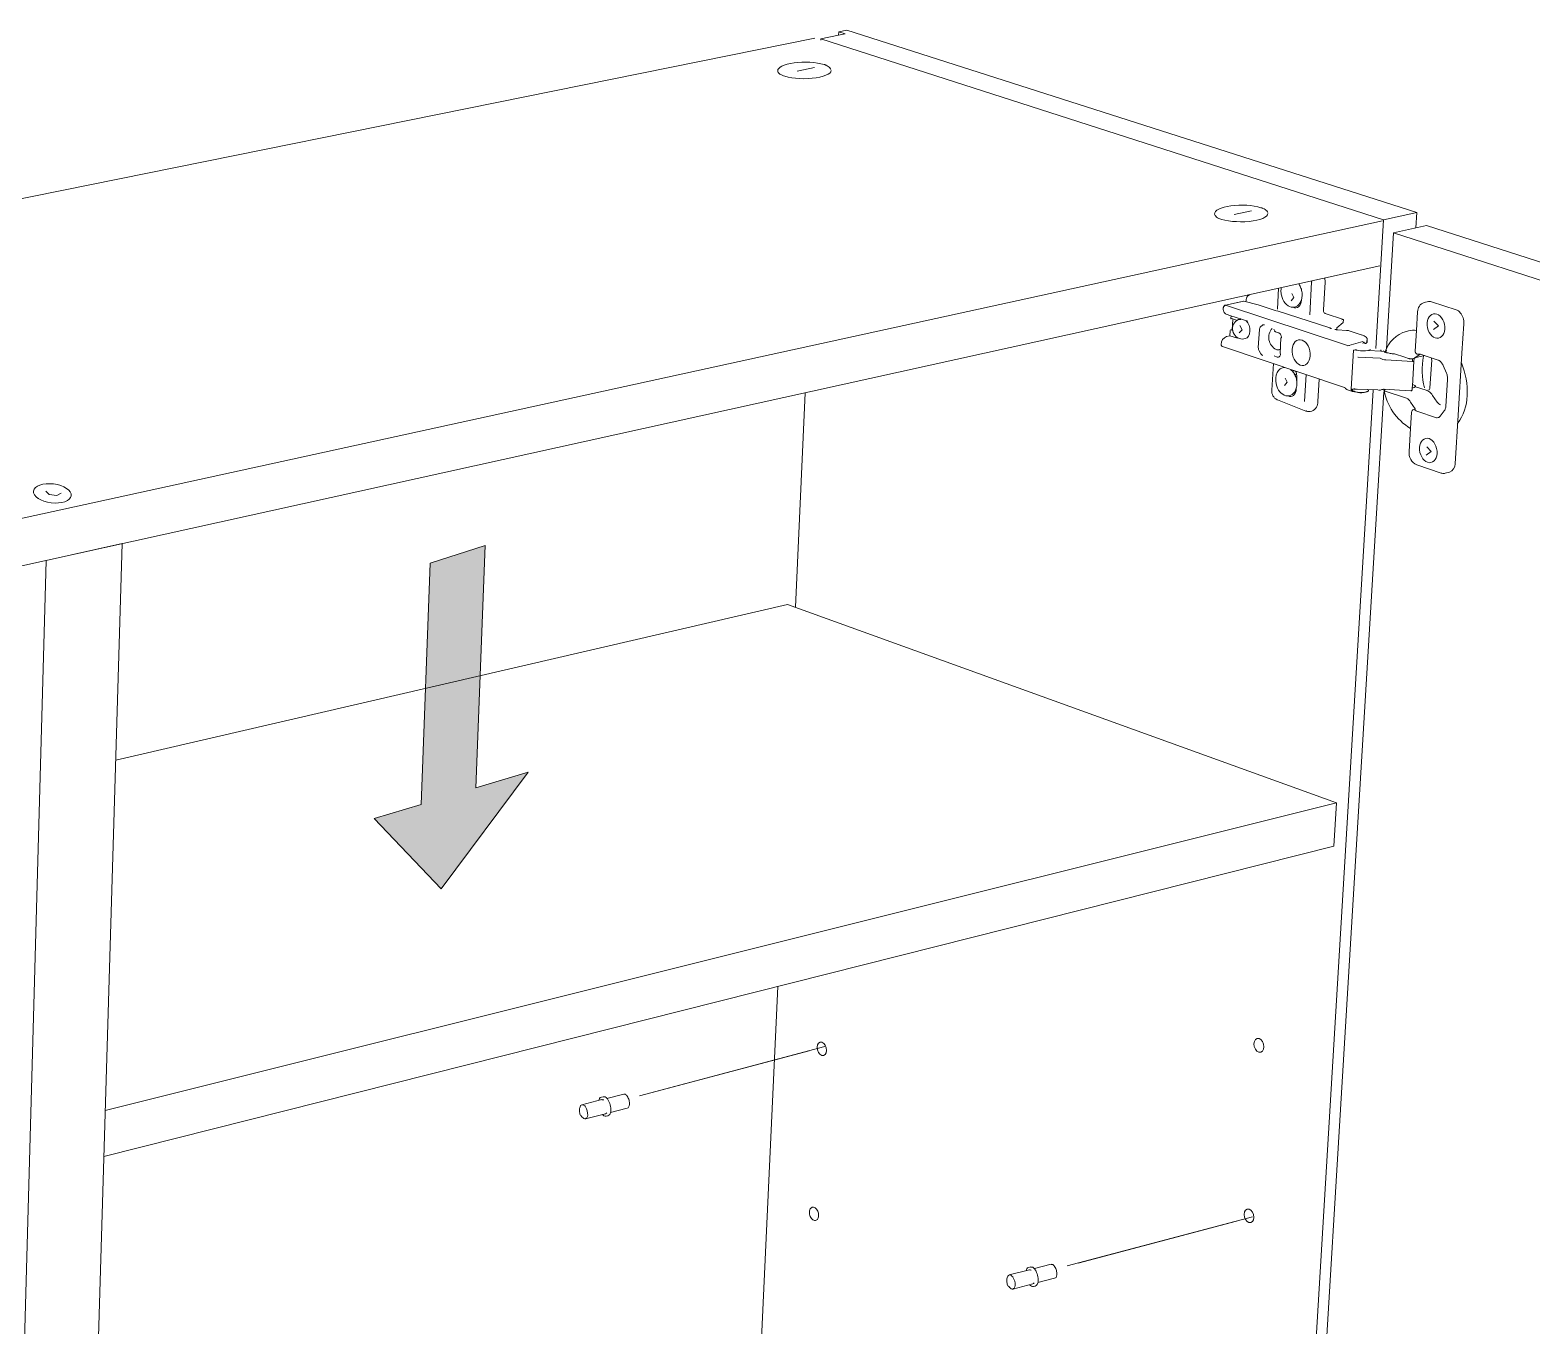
# Model space of a CAD drawing. Header units: metres. Extents: x -6.4 to 35.9, y -8.9 to 6.5.
# Drawn here: x 15.057 to 15.641, y -6.574 to -6.07 of the extents above; entities that cross this region are included whole.
import ezdxf

# ---------------------------------------------------------------- set-up
doc = ezdxf.new("R2010")
doc.units = ezdxf.units.M
doc.header["$MEASUREMENT"] = 0
doc.layers.add('PDF14_Geometry_Num_Penna__1_Num_Penna__255_Num_Penna__255_Num_Penna__255', color=255, linetype='Continuous', lineweight=18)
doc.layers.add('PDF14_Geometry_Num_Penna__7_Num_Penna__7_Num_Penna__7_Num_Penna__7', color=7, linetype='Continuous', lineweight=18)

msp = doc.modelspace()

# ---------------------------------------------------------------- hatches: boundary and pattern name
at = {"layer": 'PDF14_Geometry_Num_Penna__7_Num_Penna__7_Num_Penna__7_Num_Penna__7', "linetype": 'Continuous', "lineweight": 18}
msp.add_hatch(color=7, dxfattribs=at).paths.add_polyline_path([(15.23063, -6.36497), (15.23422, -6.27065), (15.21287, -6.27748), (15.2093, -6.37139), (15.19112, -6.37687), (15.21708, -6.40426), (15.25096, -6.35885)])

# ---------------------------------------------------------------- linework, layer by layer
at = {"layer": 'PDF14_Geometry_Num_Penna__1_Num_Penna__255_Num_Penna__255_Num_Penna__255', "color": 255, "linetype": 'Continuous', "lineweight": 18, "flags": 128}
msp.add_lwpolyline([(15.23063, -6.36497), (15.23422, -6.27065), (15.21287, -6.27748), (15.2093, -6.37139), (15.19112, -6.37687), (15.21708, -6.40426), (15.25096, -6.35885)], close=True, dxfattribs=at)
for points in [[(15.29865, -6.48359), (15.36023, -6.46726)], [(15.4649, -6.54982), (15.52648, -6.53349)]]:
    msp.add_lwpolyline(points, dxfattribs=at)
at = {"layer": 'PDF14_Geometry_Num_Penna__7_Num_Penna__7_Num_Penna__7_Num_Penna__7', "color": 7, "linetype": 'Continuous', "lineweight": 18, "flags": 128}
for points in [[(15.37181, -6.07076), (15.37499, -6.07013)], [(15.59664, -6.14115), (15.37499, -6.07012)], [(15.36255, -6.07334), (14.29061, -6.29014), (14.29064, -6.29086)], [(15.36477, -6.07354), (15.37174, -6.07211)], [(15.36477, -6.07406), (15.36477, -6.07353)], [(15.58074, -6.19405), (15.58374, -6.14396), (15.36477, -6.07354)], [(15.37175, -6.07212), (15.37181, -6.07076)], [(15.37175, -6.07212), (15.37435, -6.07159)], [(15.37435, -6.07159), (15.37181, -6.07076)], [(15.34975, -6.08774), (15.34923, -6.08748), (15.34883, -6.08723), (15.3485, -6.08694), (15.34825, -6.08664), (15.34809, -6.08634), (15.34806, -6.08606)], [(15.35564, -6.08618), (15.3624, -6.08475)], [(15.36606, -6.08359), (15.36614, -6.08359), (15.36625, -6.08359), (15.36632, -6.08359), (15.3664, -6.08359), (15.36647, -6.08359), (15.36655, -6.08359)], [(15.36875, -6.0855), (15.36861, -6.08517), (15.36835, -6.08484), (15.36805, -6.08454), (15.36772, -6.08433), (15.36732, -6.08407), (15.36684, -6.08385), (15.36654, -6.08374), (15.36654, -6.08359)], [(15.52557, -6.14185), (15.53233, -6.14041)], [(15.53599, -6.13925), (15.53607, -6.13925), (15.53618, -6.13925), (15.53625, -6.13925), (15.53633, -6.13925), (15.53641, -6.13925), (15.53648, -6.13925)], [(15.53868, -6.14116), (15.53854, -6.14083), (15.53828, -6.1405), (15.53798, -6.1402), (15.53765, -6.13999), (15.53725, -6.13973), (15.53677, -6.13951), (15.53648, -6.1394), (15.53648, -6.13925)], [(14.49732, -6.38176), (15.58332, -6.1444)], [(15.51968, -6.1434), (15.51916, -6.14315), (15.51876, -6.14289), (15.51843, -6.1426), (15.51818, -6.1423), (15.51803, -6.142), (15.51799, -6.14172)], [(15.58374, -6.14396), (15.59664, -6.14115)], [(16.11751, -6.31225), (15.60047, -6.14621), (15.58758, -6.14902)], [(15.59628, -6.14714), (15.59664, -6.14116)], [(15.58484, -6.19425), (15.58758, -6.14902)], [(15.58758, -6.14902), (16.10452, -6.31566)], [(14.5244, -6.3956), (15.58229, -6.16181)], [(15.55071, -6.16879), (15.55085, -6.16899), (15.55108, -6.16936), (15.55128, -6.16972), (15.55144, -6.17014), (15.5516, -6.17054), (15.55177, -6.17097), (15.55187, -6.17143), (15.55197, -6.17186), (15.55204, -6.17232), (15.55207, -6.17276), (15.55207, -6.17322), (15.55204, -6.17365), (15.552, -6.17408), (15.55194, -6.17451), (15.55184, -6.17491), (15.55184, -6.17497)], [(15.555, -6.18098), (15.55574, -6.16826)], [(15.55574, -6.16827), (15.55577, -6.16816), (15.55577, -6.16807), (15.55574, -6.16796), (15.55574, -6.16787), (15.55574, -6.16781), (15.55574, -6.16767)], [(15.56106, -6.18036), (15.56086, -6.18027), (15.56067, -6.1801), (15.5605, -6.17987), (15.5604, -6.1796), (15.56033, -6.17931), (15.56033, -6.17901), (15.56097, -6.16819)], [(15.56086, -6.16654), (15.56093, -6.16711), (15.56097, -6.16767), (15.56097, -6.16819)], [(15.52175, -6.17739), (15.52189, -6.17729), (15.52201, -6.17722), (15.52218, -6.17716), (15.52926, -6.17561)], [(15.52939, -6.1756), (15.52936, -6.1756), (15.52932, -6.1756), (15.52929, -6.1756), (15.52926, -6.1756), (15.52929, -6.1756), (15.52932, -6.1756), (15.52225, -6.17716)], [(15.52939, -6.1756), (15.53498, -6.17703), (15.53501, -6.17703)], [(15.53015, -6.1758), (15.53025, -6.17554), (15.53028, -6.17527), (15.53032, -6.17478)], [(15.53032, -6.17478), (15.53035, -6.17455), (15.53042, -6.17432), (15.53051, -6.17408), (15.53064, -6.17389), (15.53081, -6.17372)], [(15.5317, -6.17299), (15.53081, -6.17372)], [(15.54241, -6.17878), (15.54291, -6.17051)], [(15.54397, -6.17329), (15.5439, -6.17283), (15.54384, -6.17239), (15.5438, -6.17193), (15.5438, -6.17147), (15.54384, -6.17104), (15.54387, -6.17062), (15.54394, -6.17028)], [(15.54802, -6.17258), (15.54886, -6.1742), (15.54776, -6.17543)], [(15.52152, -6.17768), (15.52145, -6.17781), (15.52139, -6.17803), (15.52132, -6.17819), (15.52132, -6.17839), (15.52139, -6.17841)], [(15.56967, -6.19281), (15.52225, -6.17716), (15.52205, -6.17726), (15.52185, -6.17739), (15.52165, -6.17762), (15.52152, -6.17786), (15.52142, -6.17815), (15.52139, -6.17841)], [(15.52251, -6.18064), (15.52222, -6.1805), (15.52195, -6.1803), (15.52175, -6.18), (15.52155, -6.17967), (15.52145, -6.17931), (15.52139, -6.17887), (15.52139, -6.17841)], [(15.52433, -6.18125), (15.52251, -6.18064)], [(15.53087, -6.18341), (15.52433, -6.18125)], [(15.5244, -6.18125), (15.52437, -6.18228)], [(15.53501, -6.17702), (15.54199, -6.17934), (15.54202, -6.17934), (15.54208, -6.17938)], [(15.56278, -6.18602), (15.54229, -6.1794)], [(15.56106, -6.18036), (15.56814, -6.18269), (15.56754, -6.18281)], [(15.60117, -6.17578), (15.60157, -6.17574), (15.602, -6.17574), (15.60239, -6.17584), (15.61202, -6.17898)], [(15.61202, -6.17898), (15.61241, -6.17914), (15.61284, -6.1794), (15.61321, -6.1797), (15.61357, -6.1801), (15.6139, -6.18053), (15.6142, -6.181), (15.61447, -6.18153), (15.61465, -6.18208), (15.61479, -6.18264), (15.61493, -6.18324), (15.61495, -6.18381), (15.61495, -6.18441), (15.61423, -6.19584)], [(15.524, -6.18707), (15.52403, -6.18711), (15.52407, -6.18714), (15.52396, -6.18903)], [(15.52651, -6.18301), (15.52437, -6.18228), (15.5243, -6.18225), (15.52426, -6.18222)], [(15.52502, -6.18684), (15.52469, -6.18672), (15.5243, -6.18681)], [(15.5243, -6.18681), (15.52506, -6.18707)], [(15.52486, -6.18675), (15.52509, -6.18272)], [(15.52816, -6.18252), (15.52724, -6.18272)], [(15.52788, -6.18513), (15.52872, -6.18675), (15.52762, -6.18798)], [(15.53544, -6.18668), (15.53501, -6.19366)], [(15.5359, -6.18559), (15.53571, -6.18578), (15.53558, -6.18605), (15.53547, -6.18635), (15.53544, -6.18668)], [(15.53663, -6.185), (15.5359, -6.18559)], [(15.53742, -6.18483), (15.53719, -6.1848), (15.537, -6.1848), (15.5368, -6.18487), (15.53663, -6.185)], [(15.54142, -6.1872), (15.54116, -6.18661)], [(15.54172, -6.1875), (15.54162, -6.18744), (15.54152, -6.18735), (15.54143, -6.1872)], [(15.56351, -6.18625), (15.56338, -6.18622), (15.56325, -6.18618), (15.56315, -6.18614), (15.56305, -6.18612), (15.56292, -6.18608), (15.56278, -6.18602)], [(15.56473, -6.18666), (15.56487, -6.18661), (15.5649, -6.18661), (15.56493, -6.18661), (15.5651, -6.18666), (15.56526, -6.18668), (15.56543, -6.18672), (15.56563, -6.18674), (15.56579, -6.18674)], [(15.56487, -6.18661), (15.56516, -6.18668), (15.56546, -6.18672), (15.56579, -6.18674)], [(15.56549, -6.18671), (15.56553, -6.18661), (15.56553, -6.18648), (15.56556, -6.18599)], [(15.56813, -6.18269), (15.56807, -6.18394), (15.56556, -6.18599)], [(15.57508, -6.18873), (15.57029, -6.18714)], [(15.59344, -6.18718), (15.59419, -6.18704), (15.59496, -6.18695), (15.59575, -6.18695), (15.59655, -6.18697)], [(15.59654, -6.18697), (15.59605, -6.19504)], [(15.60311, -6.18661), (15.60509, -6.18519), (15.60334, -6.18333)], [(15.54294, -6.1879), (15.54172, -6.1875)], [(15.54294, -6.1879), (15.54317, -6.18803), (15.54344, -6.18824), (15.54364, -6.18849), (15.5438, -6.18883), (15.54394, -6.18915), (15.544, -6.18956), (15.544, -6.18992), (15.5439, -6.18985), (15.54387, -6.18979)], [(15.54351, -6.196), (15.54378, -6.18992)], [(15.57569, -6.19129), (15.57019, -6.1929), (15.57025, -6.19286), (15.57032, -6.19286), (15.57039, -6.19283), (15.57045, -6.19279)], [(15.57585, -6.19161), (15.57588, -6.19161), (15.57591, -6.19164), (15.57594, -6.19167), (15.57601, -6.19173), (15.5761, -6.19181), (15.57551, -6.19193)], [(15.57627, -6.19184), (15.57621, -6.19181), (15.5761, -6.19181), (15.57634, -6.19193), (15.57663, -6.19207)], [(15.57627, -6.19184), (15.57637, -6.19191), (15.57647, -6.19198), (15.57657, -6.19203), (15.57674, -6.19207), (15.5768, -6.1921)], [(15.57687, -6.1921), (15.57716, -6.1917), (15.5773, -6.1915), (15.57733, -6.19131)], [(15.57716, -6.1917), (15.57723, -6.19091), (15.57733, -6.19071), (15.57739, -6.19051)], [(15.57733, -6.19131), (15.57739, -6.19051)], [(15.53501, -6.19366), (15.53505, -6.19399), (15.53507, -6.19435), (15.53521, -6.19468), (15.53534, -6.19498)], [(15.53534, -6.19498), (15.53597, -6.19604)], [(15.53597, -6.19604), (15.53613, -6.19627), (15.53633, -6.19646), (15.53653, -6.19659), (15.53673, -6.1967)], [(15.54116, -6.19693), (15.54238, -6.19736)], [(15.54238, -6.19736), (15.54265, -6.1974), (15.54291, -6.19736), (15.54314, -6.19723), (15.54334, -6.19703), (15.54351, -6.1968), (15.54361, -6.19647), (15.54364, -6.1961)], [(15.57204, -6.19464), (15.57115, -6.20982), (15.57128, -6.20986), (15.57142, -6.20986), (15.57155, -6.20986)], [(15.57204, -6.19464), (15.57217, -6.19468), (15.57234, -6.19468), (15.57244, -6.19464)], [(15.57307, -6.19459), (15.57287, -6.19459), (15.57267, -6.19462)], [(15.58242, -6.19782), (15.57376, -6.19733)], [(15.58269, -6.19451), (15.58265, -6.19501), (15.57793, -6.19474)], [(15.58467, -6.19848), (15.58407, -6.19841), (15.58348, -6.19829), (15.58295, -6.19805), (15.58242, -6.19782)], [(15.58265, -6.19501), (15.58308, -6.19508), (15.58352, -6.19524)], [(15.58354, -6.19487), (15.58405, -6.19521), (15.58431, -6.19538), (15.5846, -6.19547), (15.58487, -6.19558)], [(15.58487, -6.1957), (15.58444, -6.19561), (15.58401, -6.19547)], [(15.58457, -6.19547), (15.5847, -6.19508), (15.58487, -6.19471)], [(15.59502, -6.19799), (15.59499, -6.19835), (15.59499, -6.19871), (15.59495, -6.19907), (15.58467, -6.19848)], [(15.58788, -6.19606), (15.58745, -6.19606), (15.58705, -6.19604), (15.58669, -6.19597), (15.58632, -6.19591), (15.58592, -6.1958), (15.58553, -6.19574)], [(15.59195, -6.19742), (15.58794, -6.19611)], [(15.59198, -6.19742), (15.59344, -6.19789)], [(15.59505, -6.19799), (15.59475, -6.19806), (15.59445, -6.19806), (15.59416, -6.19806), (15.59383, -6.19803), (15.59363, -6.19795), (15.59344, -6.19788)], [(15.59495, -6.19907), (15.59519, -6.19907), (15.59535, -6.19905), (15.59548, -6.19901), (15.59555, -6.19894)], [(15.59495, -6.20869), (15.59555, -6.19894)], [(15.59555, -6.19894), (15.59555, -6.19858), (15.59558, -6.19822), (15.59562, -6.19786)], [(15.59594, -6.19759), (15.59796, -6.19623)], [(15.59962, -6.19676), (15.59594, -6.19759)], [(15.5974, -6.19623), (15.59737, -6.19623), (15.59734, -6.19623), (15.5973, -6.19623), (15.59727, -6.19623), (15.59723, -6.19623), (15.5972, -6.19623), (15.59717, -6.19623), (15.59714, -6.19623), (15.5971, -6.19623), (15.59707, -6.19623), (15.59704, -6.19623), (15.597, -6.19623), (15.59697, -6.19623), (15.59694, -6.19623), (15.5969, -6.19623), (15.5969, -6.19621), (15.59687, -6.19621), (15.59684, -6.19621), (15.59681, -6.19621), (15.59681, -6.19617), (15.59677, -6.19617), (15.59674, -6.19617), (15.5967, -6.19617), (15.5967, -6.19613), (15.59667, -6.19613), (15.59664, -6.1961), (15.59661, -6.1961), (15.59657, -6.1961), (15.59657, -6.19607), (15.59654, -6.19607), (15.59651, -6.19604), (15.59647, -6.196), (15.59644, -6.196), (15.59644, -6.19597), (15.59641, -6.19597), (15.59641, -6.19594), (15.59637, -6.19594), (15.59637, -6.19591), (15.59634, -6.19591), (15.59634, -6.19587), (15.59631, -6.19587), (15.59631, -6.19584), (15.59628, -6.19584), (15.59628, -6.19581), (15.59624, -6.19577), (15.59624, -6.19574), (15.59621, -6.19574), (15.59621, -6.1957), (15.59617, -6.19568), (15.59617, -6.19564), (15.59614, -6.19561), (15.59614, -6.19558), (15.59611, -6.19554), (15.59611, -6.19551), (15.59611, -6.19547), (15.59608, -6.19544), (15.59608, -6.19541), (15.59608, -6.19538), (15.59608, -6.19534), (15.59604, -6.19531), (15.59604, -6.19528), (15.59604, -6.19523), (15.59604, -6.19521), (15.59604, -6.19517), (15.59604, -6.19515), (15.59604, -6.19511), (15.59604, -6.19508), (15.59604, -6.19504)], [(15.5974, -6.19623), (15.59747, -6.19621), (15.5976, -6.19621), (15.5977, -6.19621), (15.59783, -6.19621), (15.59796, -6.19623), (15.5981, -6.19627), (15.59995, -6.19689)], [(15.59995, -6.19689), (15.60223, -6.19763)], [(15.61423, -6.19584), (15.61274, -6.22001)], [(15.54751, -6.20212), (15.5477, -6.20229), (15.54797, -6.20255), (15.54827, -6.20284)], [(15.54912, -6.20275), (15.5489, -6.20272), (15.5487, -6.20275), (15.54846, -6.20278), (15.54827, -6.20285)], [(15.54827, -6.20284), (15.5485, -6.20314), (15.54876, -6.20348), (15.54899, -6.20384), (15.54919, -6.20424), (15.54939, -6.20463), (15.54956, -6.20507), (15.54969, -6.20549), (15.54982, -6.20591), (15.54989, -6.20636), (15.54995, -6.20681), (15.55002, -6.20724), (15.55002, -6.2077), (15.54999, -6.20814), (15.54995, -6.20857), (15.54989, -6.209), (15.54979, -6.20939), (15.54979, -6.20947)], [(15.54965, -6.20443), (15.54933, -6.20408), (15.54896, -6.20381)], [(15.54952, -6.20282), (15.54969, -6.20328), (15.54985, -6.20371), (15.54992, -6.20414), (15.54999, -6.20454), (15.55002, -6.20496), (15.55002, -6.20542)], [(15.55303, -6.21469), (15.55366, -6.20418)], [(15.54011, -6.86836), (15.57974, -6.21019)], [(15.54539, -6.20554), (15.54623, -6.20715), (15.54513, -6.20839)], [(15.54995, -6.20666), (15.55002, -6.20542)], [(15.57006, -6.21022), (15.56976, -6.21009), (15.56949, -6.20996), (15.56927, -6.20979), (15.5691, -6.20966), (15.56896, -6.20952), (15.5688, -6.20936)], [(15.57161, -6.21072), (15.57006, -6.21022)], [(15.57161, -6.21072), (15.57158, -6.21072), (15.57151, -6.21069), (15.57148, -6.21065), (15.57144, -6.21065), (15.57141, -6.21063), (15.57128, -6.21049), (15.57121, -6.21029), (15.57114, -6.21005), (15.57114, -6.20983)], [(15.57154, -6.20986), (15.57154, -6.21009), (15.57161, -6.21028), (15.57174, -6.21045), (15.57167, -6.21052), (15.57158, -6.21058), (15.57148, -6.21063), (15.57141, -6.21063)], [(15.57161, -6.21075), (15.57167, -6.21075), (15.57178, -6.21075), (15.57184, -6.21079), (15.57187, -6.21079), (15.57195, -6.21079), (15.57204, -6.21079), (15.57204, -6.21075), (15.57204, -6.21068), (15.57207, -6.21058)], [(15.5725, -6.20982), (15.57234, -6.20979), (15.57214, -6.20975), (15.57194, -6.20979), (15.57177, -6.20979)], [(15.57208, -6.21058), (15.57226, -6.21058), (15.57248, -6.21065), (15.57248, -6.21075), (15.5725, -6.21081), (15.57257, -6.21085)], [(15.57214, -6.20969), (15.57225, -6.20973), (15.57234, -6.20976), (15.5724, -6.20976), (15.5725, -6.20976), (15.5726, -6.20979), (15.5727, -6.20979)], [(15.5727, -6.20979), (15.57284, -6.20979), (15.57296, -6.20979), (15.57307, -6.20979), (15.57316, -6.20979), (15.58144, -6.21013), (15.57343, -6.20979)], [(15.57614, -6.21109), (15.5764, -6.21104), (15.5767, -6.21098), (15.577, -6.21092), (15.5772, -6.21085), (15.5774, -6.21079), (15.57756, -6.21069), (15.57769, -6.21058), (15.5778, -6.21045), (15.57786, -6.21032), (15.57789, -6.21016), (15.57793, -6.21009)], [(15.59224, -6.2132), (15.58394, -6.21045), (15.58401, -6.21033), (15.58411, -6.21022), (15.58421, -6.21012), (15.58431, -6.21005), (15.58441, -6.20999), (15.58454, -6.20992)], [(15.59489, -6.20989), (15.59489, -6.20996), (15.59489, -6.20999), (15.59486, -6.21002), (15.59486, -6.21005), (15.59486, -6.21011), (15.59482, -6.21016), (15.59475, -6.21025), (15.59462, -6.21039), (15.59446, -6.21045)], [(15.59489, -6.21042), (15.59482, -6.21042), (15.59475, -6.21042), (15.59469, -6.21045), (15.59462, -6.21045), (15.59456, -6.21045), (15.59446, -6.21045)], [(15.59618, -6.20877), (15.59614, -6.20863), (15.59605, -6.2085), (15.59585, -6.20837), (15.59562, -6.20823), (15.59532, -6.20814), (15.59499, -6.20804), (15.59489, -6.20967)], [(15.59492, -6.20933), (15.59489, -6.20989), (15.59489, -6.20992), (15.59489, -6.20979), (15.59489, -6.20962), (15.59489, -6.20936), (15.59492, -6.20906), (15.59495, -6.20869)], [(15.59617, -6.20877), (15.59611, -6.20886), (15.59601, -6.20899), (15.59581, -6.2091), (15.59558, -6.2092), (15.59528, -6.20926), (15.59493, -6.20933)], [(15.59614, -6.2089), (15.60034, -6.21028)], [(15.60035, -6.21028), (15.60084, -6.21049), (15.6013, -6.21075), (15.6017, -6.21104), (15.60206, -6.21138), (15.60246, -6.21177), (15.60283, -6.2123)], [(15.6015, -6.21005), (15.6009, -6.21019)], [(15.35878, -6.21121), (15.35492, -6.2947)], [(15.544, -6.87019), (15.58384, -6.21085)], [(15.57257, -6.21085), (15.57247, -6.21085), (15.5724, -6.21081), (15.57231, -6.21081), (15.5722, -6.21079), (15.57211, -6.21079), (15.57204, -6.21079)], [(15.59426, -6.21485), (15.59393, -6.21439), (15.59353, -6.21399), (15.59314, -6.21365), (15.59271, -6.2134), (15.59224, -6.2132)], [(15.59604, -6.21746), (15.59426, -6.21485)], [(15.60283, -6.21231), (15.60461, -6.21494)], [(15.60461, -6.21494), (15.60491, -6.21531), (15.6052, -6.21561), (15.60557, -6.21584), (15.6059, -6.216)], [(15.60028, -6.23554), (15.60225, -6.23412), (15.6005, -6.23226)], [(15.06467, -6.25077), (15.06335, -6.24951)], [(15.06768, -6.25119), (15.06467, -6.25077)], [(15.06927, -6.25031), (15.06768, -6.25118)], [(15.09306, -6.26994), (15.06346, -6.27648)], [(15.06958, -7.05697), (15.09305, -6.26994)], [(15.06346, -6.27648), (15.04138, -7.06609)], [(15.35184, -6.29358), (15.09054, -6.35421)], [(15.56437, -6.3877), (15.56536, -6.37078), (15.35184, -6.29358)], [(15.08647, -6.49044), (15.56536, -6.37078)], [(15.08594, -6.50838), (15.56437, -6.3877)], [(15.34807, -6.44226), (15.33097, -6.81137)], [(15.29434, -6.48473), (15.36644, -6.46562)], [(15.28814, -6.48409), (15.28163, -6.48575)], [(15.46059, -6.55097), (15.53269, -6.53186)], [(15.45439, -6.55032), (15.44788, -6.55199)]]:
    msp.add_lwpolyline(points, dxfattribs=at)
for points in [[(15.52932, -6.1756), (15.52936, -6.1756)], [(15.55174, -6.1752), (15.55177, -6.1752)], [(15.52218, -6.17716), (15.52222, -6.17716)], [(15.54189, -6.17931), (15.54191, -6.17931)], [(15.52423, -6.18681), (15.52426, -6.18681)], [(15.52426, -6.18222), (15.52426, -6.18225), (15.52426, -6.18228), (15.52426, -6.18232), (15.5243, -6.18232), (15.5243, -6.18235), (15.5243, -6.18239), (15.52433, -6.18239), (15.52433, -6.18241), (15.52433, -6.18245), (15.52436, -6.18245), (15.5244, -6.18248), (15.52443, -6.18248), (15.52443, -6.18252), (15.52446, -6.18252), (15.5244, -6.18248), (15.52436, -6.18239)], [(15.52463, -6.18671), (15.52466, -6.18671)], [(15.52469, -6.18671), (15.52473, -6.18671)], [(15.54116, -6.18661), (15.54106, -6.18672)], [(15.54132, -6.18737), (15.54136, -6.18731)], [(15.57036, -6.18714), (15.57029, -6.18711), (15.57015, -6.18708), (15.57, -6.18704), (15.56986, -6.18701), (15.56969, -6.18701), (15.56953, -6.18697), (15.56936, -6.18697), (15.56579, -6.18675), (15.56936, -6.18697), (15.56969, -6.18701), (15.57002, -6.18708)], [(15.57029, -6.18714), (15.57032, -6.18714)], [(15.52053, -6.19237), (15.52053, -6.1924)], [(15.5239, -6.189), (15.52393, -6.189)], [(15.56983, -6.1929), (15.56996, -6.19293)], [(15.57518, -6.18873), (15.57515, -6.18873)], [(15.57585, -6.19161), (15.57588, -6.19161), (15.57591, -6.19161)], [(15.57624, -6.19181), (15.57618, -6.1917), (15.57608, -6.19161)], [(15.57608, -6.19161), (15.57618, -6.19163), (15.57627, -6.19173)], [(15.5761, -6.1917), (15.57614, -6.19174), (15.57617, -6.19178), (15.57621, -6.19181)], [(15.54364, -6.1961), (15.54354, -6.19606)], [(15.57386, -6.19726), (15.57382, -6.19729)], [(15.58487, -6.19558), (15.58553, -6.19574), (15.58487, -6.1957)], [(15.59598, -6.19779), (15.59505, -6.19799), (15.59538, -6.19788), (15.59568, -6.19775)], [(15.59796, -6.19623), (15.59787, -6.19623)], [(15.54857, -6.20275), (15.5486, -6.20261)], [(15.54969, -6.20543), (15.54969, -6.20519), (15.54973, -6.2053), (15.54982, -6.20536)], [(15.54969, -6.20973), (15.54973, -6.20973)], [(15.5688, -6.20936), (15.56877, -6.20929), (15.5687, -6.20926), (15.56867, -6.20923), (15.56864, -6.2092), (15.5686, -6.20916), (15.56857, -6.20916)], [(15.57207, -6.21058), (15.57197, -6.21058), (15.57194, -6.21058), (15.57187, -6.21056), (15.57184, -6.21051), (15.57178, -6.21049)], [(15.57257, -6.21085), (15.57277, -6.21092), (15.57284, -6.21092)], [(15.55366, -6.21819), (15.55366, -6.21829), (15.55369, -6.21835)], [(15.59614, -6.21763), (15.59608, -6.21756)], [(15.23063, -6.36497), (15.23422, -6.27065), (15.21287, -6.27748), (15.2093, -6.37139), (15.19112, -6.37687), (15.21708, -6.40426), (15.25096, -6.35885)], [(15.36037, -6.52994), (15.3604, -6.53037), (15.36044, -6.53084), (15.36057, -6.5313), (15.36073, -6.53173), (15.36093, -6.53212), (15.36117, -6.53246), (15.36146, -6.53276), (15.36176, -6.53298), (15.36206, -6.53315), (15.36239, -6.53324), (15.36269, -6.53324), (15.36298, -6.53318), (15.36325, -6.53305), (15.36348, -6.53282), (15.36367, -6.53252), (15.36381, -6.53219), (15.3639, -6.5318), (15.36397, -6.5314), (15.36397, -6.53093), (15.3639, -6.53047), (15.36377, -6.53004), (15.36364, -6.52962), (15.36341, -6.52921), (15.36318, -6.52885), (15.36292, -6.52856), (15.36262, -6.52832), (15.36229, -6.52816), (15.36199, -6.52809), (15.36166, -6.52806), (15.36139, -6.52812), (15.36113, -6.52828), (15.36087, -6.52849), (15.3607, -6.52879), (15.36053, -6.52911), (15.36044, -6.52951)]]:
    msp.add_lwpolyline(points, close=True, dxfattribs=at)
for points in [[(15.59654, -6.18697), (15.59697, -6.17974, -0.33863), (15.59954, -6.17614), (15.60117, -6.17578)], [(15.52827, -6.18278), (15.52794, -6.18272), (15.52757, -6.18268), (15.52724, -6.18272, 0.778668), (15.52889, -6.19038), (15.52989, -6.19015)], [(15.54361, -6.19428), (15.54331, -6.19441), (15.54301, -6.19448), (15.54274, -6.19451), (15.54248, -6.19451), (15.54221, -6.19448), (15.54189, -6.19441, -0.478455), (15.54037, -6.18619)], [(15.58434, -6.19538, -0.250345), (15.59264, -6.18735), (15.59344, -6.18718)], [(15.56853, -6.20916), (15.52106, -6.19329), (15.52089, -6.19322), (15.52076, -6.19309), (15.52066, -6.1929), (15.52059, -6.19267), (15.52059, -6.19244, -0.312482), (15.52267, -6.1893), (15.52271, -6.1893), (15.52278, -6.1893), (15.52396, -6.18903), (15.52685, -6.18998)], [(15.57869, -6.19445, -0.161405), (15.57343, -6.19464), (15.57326, -6.19462), (15.57307, -6.19459)], [(15.61274, -6.22001), (15.61155, -6.23885, -0.317259), (15.60937, -6.24219), (15.60775, -6.24258), (15.60749, -6.24262), (15.60722, -6.24266), (15.60696, -6.24266), (15.60673, -6.24262), (15.60643, -6.24256), (15.60616, -6.2425), (15.59661, -6.23928, -0.326671), (15.59366, -6.23409), (15.59419, -6.2251), (15.59459, -6.21885, -0.347102), (15.59548, -6.21779), (15.59568, -6.21779), (15.59588, -6.21786), (15.59608, -6.218), (15.59638, -6.21825), (15.5967, -6.21842), (15.59704, -6.21859), (15.60395, -6.22087), (15.60428, -6.22096), (15.60461, -6.22096), (15.60497, -6.22093), (15.60511, -6.2209), (15.60524, -6.22083), (15.60537, -6.22073), (15.6055, -6.22063), (15.60567, -6.2205), (15.60579, -6.22034), (15.60735, -6.21825), (15.60751, -6.21806), (15.60765, -6.21779), (15.60775, -6.21749), (15.60785, -6.2172), (15.60791, -6.21687), (15.60798, -6.2165), (15.60861, -6.20619), (15.60861, -6.20579), (15.60861, -6.20542), (15.60857, -6.20503), (15.60851, -6.20467), (15.60841, -6.20427), (15.60828, -6.2039), (15.60818, -6.20367), (15.60692, -6.20066), (15.60676, -6.2003), (15.60659, -6.19997), (15.60639, -6.19967), (15.6062, -6.19941), (15.606, -6.19918), (15.60576, -6.19898), (15.60554, -6.19882), (15.60533, -6.19869), (15.6051, -6.19858), (15.60501, -6.19855), (15.60223, -6.19763), (15.60236, -6.19792), (15.60243, -6.19822), (15.60246, -6.19852), (15.60177, -6.20936), (15.60173, -6.20959), (15.60166, -6.20979), (15.60157, -6.20996)], [(15.55346, -6.21834), (15.54241, -6.21399), (15.54235, -6.21396), (15.54228, -6.21396, -0.308085), (15.54026, -6.21026), (15.54086, -6.1999)], [(15.61254, -6.22315, 0.152246), (15.61628, -6.21237, 0.113903), (15.614, -6.19958)], [(15.55376, -6.21842), (15.55392, -6.21845), (15.55408, -6.21848), (15.55435, -6.21856), (15.55465, -6.21856), (15.55491, -6.21856), (15.55521, -6.21848), (15.55581, -6.21835, 0.324365), (15.55821, -6.21462), (15.55874, -6.20589)], [(15.5817, -6.21029, 0.111111), (15.58255, -6.21019), (15.58308, -6.20999), (15.58322, -6.20996), (15.58332, -6.20996), (15.58348, -6.20992), (15.58365, -6.20989), (15.58381, -6.20989), (15.58401, -6.20989), (15.58999, -6.21022), (15.59429, -6.21049), (15.59439, -6.21045), (15.59446, -6.21045)], [(15.58394, -6.21045), (15.58384, -6.21015), (15.58381, -6.20989, 0.218257), (15.59419, -6.2251)], [(15.27841, -6.48659, -0.075717), (15.27873, -6.48581, -0.201162), (15.27944, -6.48527), (15.28009, -6.48511)], [(15.2798, -6.49204, 0.060854), (15.28046, -6.49256, 0.1979), (15.28134, -6.49269), (15.28199, -6.49252, 0.189378), (15.2827, -6.49198, 0.11392), (15.28312, -6.49065, 0.162429), (15.28198, -6.4862, 0.122649), (15.28098, -6.48522)], [(15.28879, -6.48418, -0.110568), (15.28953, -6.4849, -0.078041), (15.29021, -6.48648, -0.081695), (15.29037, -6.48816, -0.115079), (15.29006, -6.48915, -0.21465), (15.28953, -6.48954), (15.28303, -6.49121)], [(15.27137, -6.48865, 0.099405), (15.2711, -6.4894, 0.120528), (15.2709, -6.49009, 0.081512), (15.27101, -6.49138)], [(15.27969, -6.48625), (15.2719, -6.48824, -0.191036), (15.27255, -6.48834, -0.123813), (15.27329, -6.48905, -0.162127), (15.27412, -6.49233, -0.113869), (15.27382, -6.49331)], [(15.28161, -6.49132, -0.195885), (15.28109, -6.49171), (15.27329, -6.4937, -0.200679), (15.27265, -6.4936)], [(15.43762, -6.55488, 0.099405), (15.43735, -6.55564, 0.12289), (15.43715, -6.55632, 0.08124), (15.43726, -6.55761)], [(15.44594, -6.55248), (15.43815, -6.55447, -0.185279), (15.4388, -6.55457)], [(15.44007, -6.55954, 0.116827), (15.44038, -6.55856, 0.161647), (15.43956, -6.55533)], [(15.44466, -6.55282, -0.075717), (15.44498, -6.55204, -0.201162), (15.44569, -6.5515), (15.44635, -6.55134)], [(15.44937, -6.55689, 0.161518), (15.44823, -6.55243, 0.118821), (15.44723, -6.55146)], [(15.45504, -6.55041, -0.110568), (15.45578, -6.55113, -0.077813), (15.45646, -6.55271, -0.081956), (15.45662, -6.55439, -0.115661), (15.45631, -6.55539, -0.209619), (15.45578, -6.55577), (15.44928, -6.55744)], [(15.44734, -6.55794), (15.43955, -6.55994, -0.194599), (15.4389, -6.55983)], [(15.44605, -6.55827, 0.064379), (15.44671, -6.5588, 0.1979), (15.44759, -6.55893), (15.44824, -6.55876, 0.189378), (15.44895, -6.55821)]]:
    msp.add_lwpolyline(points, format="xyb", dxfattribs=at)
msp.add_lwpolyline([(15.57287, -6.21094, 0.126733), (15.57614, -6.21109), (15.57604, -6.21109), (15.57571, -6.21111), (15.57538, -6.21115), (15.57502, -6.21115), (15.57468, -6.21115), (15.57432, -6.21111), (15.57396, -6.21109), (15.57362, -6.21104), (15.5733, -6.21101), (15.573, -6.21094)], format="xyb", close=True, dxfattribs=at)
at = {"layer": 'PDF14_Geometry_Num_Penna__7_Num_Penna__7_Num_Penna__7_Num_Penna__7', "color": 7, "linetype": 'Continuous', "lineweight": 18}
for centre, radius, start, end in [((15.62514, -6.20249), 0.0264, 168.06512, 195.00806), ((15.27322, -6.49139), 0.00207, 215.23684, 237.00977), ((15.43936, -6.55773), 0.00192, 214.38833, 237.85827)]:
    msp.add_arc(centre, radius, start, end, dxfattribs=at)
for centre, major_axis, ratio, start_param, end_param in [((15.35864, -6.08599), (-0.0106, 0.00004), 0.321006, 3.93796, 6.313384), ((15.3583, -6.08588), (0.01052, 0.00002), 0.301892, 3.763493, 6.278227), ((15.52851, -6.14161), (-0.01053, 0.00001), 0.319702, 3.922391, 6.314985), ((15.52823, -6.14154), (0.01052, 0.00002), 0.301892, 3.763493, 6.278227), ((15.54794, -6.17231), (-0.00113, 0.00562), 0.712147, 1.602904, 4.082784), ((15.54888, -6.17402), (-0.00102, 0.00413), 0.658638, 2.653165, 4.252307), ((15.5291, -6.18636), (-0.00074, 0.0038), 0.678602, 3.161394, 5.532473), ((15.57378, -6.18969), (-0.00363, 0.00077), 0.349758, 3.10201, 4.391185), ((15.54639, -6.20736), (-0.00203, 0.00583), 0.71219, 6.083629, 7.684956), ((15.54591, -6.20701), (-0.00114, 0.00539), 0.733329, 1.563099, 4.090008), ((15.54721, -6.20923), (-0.00053, 0.00347), 0.719199, 2.655089, 4.457903)]:
    msp.add_ellipse(centre, major_axis=major_axis, ratio=ratio, start_param=start_param, end_param=end_param, dxfattribs=at)
for centre, major_axis, ratio in [((15.60412, -6.18528), (-0.00097, 0.00473), 0.690659), ((15.55168, -6.19563), (-0.00107, 0.00495), 0.684092), ((15.60114, -6.2337), (-0.00104, 0.00469), 0.691601), ((15.36522, -6.46648), (-0.00066, 0.00257), 0.656881), ((15.53525, -6.46512), (-0.0007, 0.00266), 0.674447), ((15.53137, -6.53147), (-0.00072, 0.00264), 0.674264)]:
    msp.add_ellipse(centre, major_axis=major_axis, ratio=ratio, dxfattribs=at)
for points in [[(15.05855, -6.24947), (15.0583, -6.25149), (15.06138, -6.25354), (15.06544, -6.25405)], [(15.06635, -6.24673), (15.0623, -6.24623), (15.05881, -6.24746), (15.05855, -6.24947)], [(15.06544, -6.25405), (15.06949, -6.25455), (15.07298, -6.25331), (15.07324, -6.25131)], [(15.07324, -6.25131), (15.07349, -6.24929), (15.0704, -6.24724), (15.06635, -6.24673)], [(15.06056, -6.25221), (15.06058, -6.25221), (15.06057, -6.25228), (15.0606, -6.25228)], [(15.28098, -6.48522), (15.28128, -6.48522), (15.27979, -6.48511), (15.2801, -6.48511)], [(15.28879, -6.48418), (15.28901, -6.48418), (15.28791, -6.48409), (15.28814, -6.48409)], [(15.27189, -6.48824), (15.27212, -6.48824), (15.27115, -6.48865), (15.27137, -6.48865)], [(15.28035, -6.48633), (15.28056, -6.48633), (15.27946, -6.48625), (15.27969, -6.48625)], [(15.27101, -6.49138), (15.27112, -6.4918), (15.27108, -6.49258), (15.27153, -6.49258)], [(15.27203, -6.49308), (15.27229, -6.49308), (15.27237, -6.4936), (15.27264, -6.4936)], [(15.27329, -6.49371), (15.27352, -6.49371), (15.2736, -6.49331), (15.27382, -6.49331)], [(15.43814, -6.55447), (15.43837, -6.55447), (15.43739, -6.55488), (15.43763, -6.55488)], [(15.43954, -6.55528), (15.43989, -6.55528), (15.43845, -6.55457), (15.4388, -6.55457)], [(15.4466, -6.55257), (15.44681, -6.55257), (15.44571, -6.55248), (15.44594, -6.55248)], [(15.44723, -6.55146), (15.44753, -6.55146), (15.44604, -6.55135), (15.44635, -6.55135)], [(15.45504, -6.55041), (15.45526, -6.55041), (15.45416, -6.55032), (15.45439, -6.55032)], [(15.43726, -6.55761), (15.43737, -6.55804), (15.43734, -6.55881), (15.43778, -6.55881)], [(15.43828, -6.55932), (15.43854, -6.55932), (15.43862, -6.55983), (15.43889, -6.55983)], [(15.43955, -6.55994), (15.43977, -6.55994), (15.43984, -6.55954), (15.44007, -6.55954)], [(15.44734, -6.55794), (15.44757, -6.55794), (15.44765, -6.55756), (15.44787, -6.55756)], [(15.44895, -6.55822), (15.4492, -6.55782), (15.44933, -6.55736), (15.44938, -6.55689)]]:
    msp.add_open_spline(points, degree=3, dxfattribs=at)

doc.saveas('drawing.dxf')
